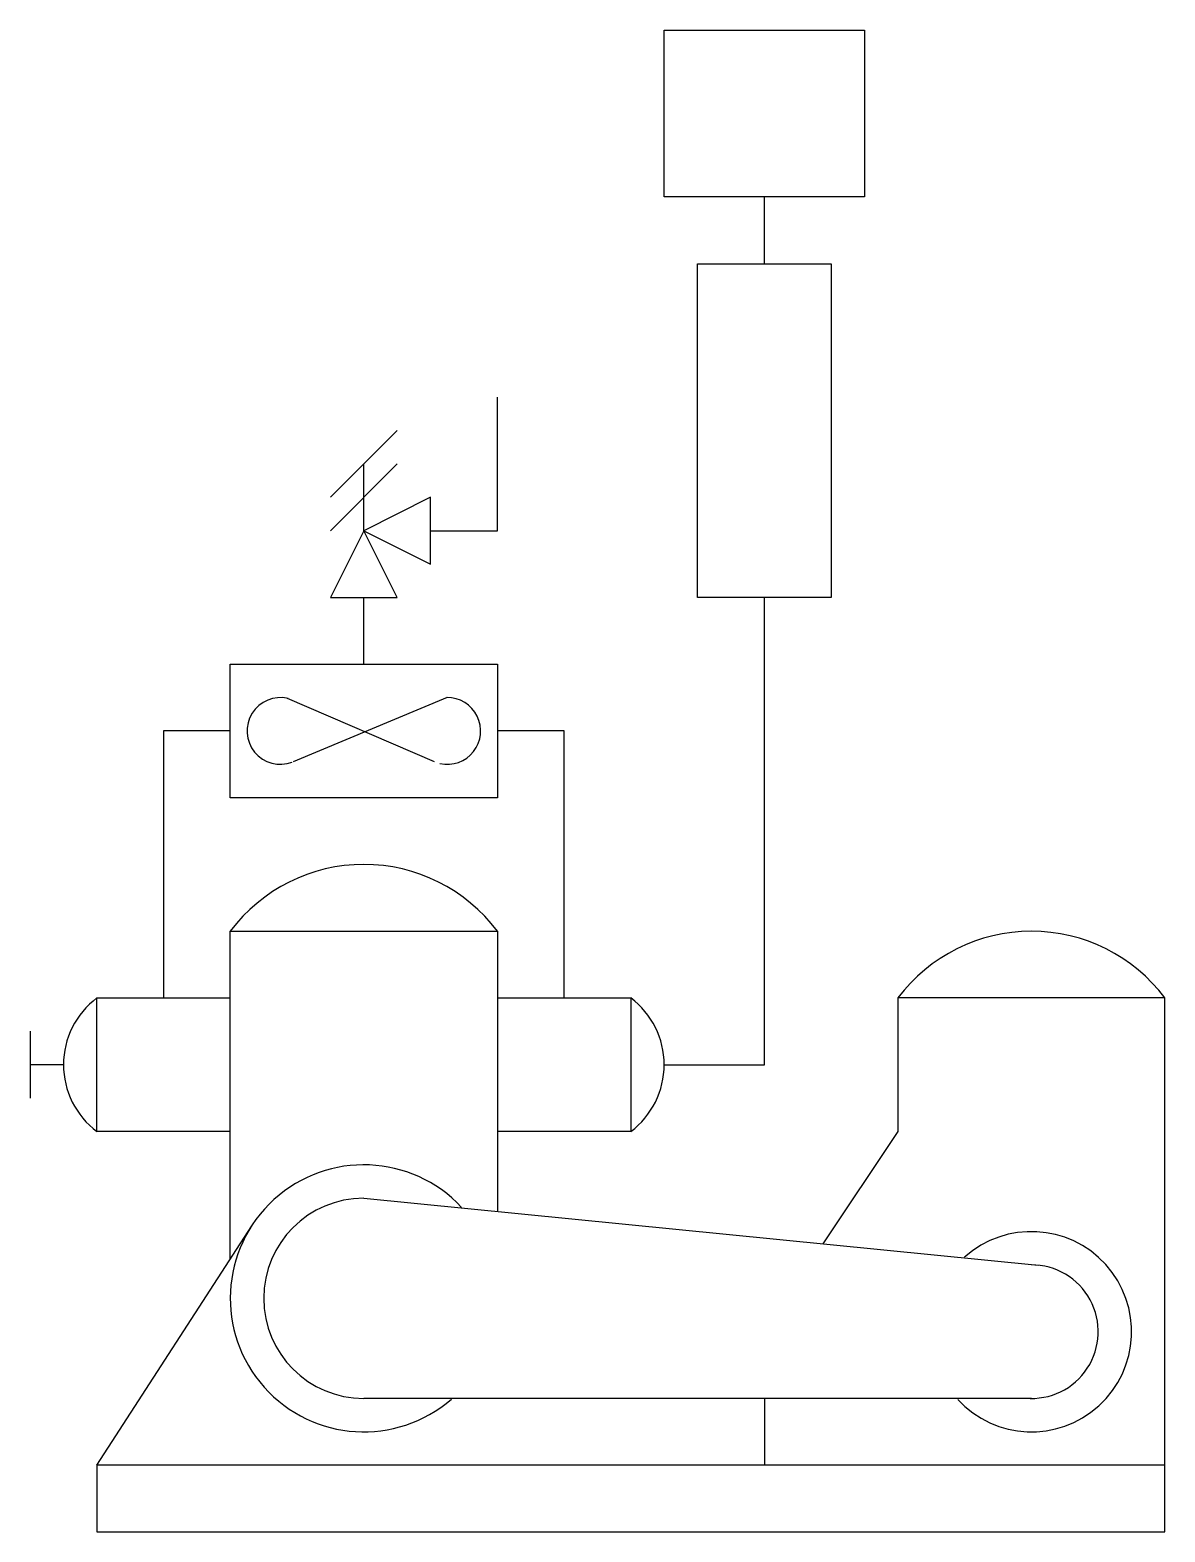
# Model space of a CAD drawing. Extents: x -1.12 to 1, y 0 to 2.81.
import ezdxf

# ---------------------------------------------------------------- set-up
doc = ezdxf.new("R2010")
doc.units = 0
for name, color, linetype in [('1', 1, 'CONTINUOUS'), ('4', 4, 'CONTINUOUS'), ('6', 6, 'CONTINUOUS')]:
    doc.layers.add(name, color=color, linetype=linetype)

# ---------------------------------------------------------------- blocks, each defined once
blk = doc.blocks.new('PID271')
at = {"layer": '1', "color": 0}
blk.add_lwpolyline([(0, 0.0625), (0, -0.0625)], dxfattribs=at)
blk = doc.blocks.new('PID208')
at = {"layer": '1', "color": 0}
for points in [[(0, 0), (0.125, -0.0625), (0.125, 0.0625)], [(-0.0625, -0.125), (0.0625, -0.125), (0, 0)]]:
    blk.add_lwpolyline(points, close=True, dxfattribs=at)
blk = doc.blocks.new('PID257')
at = {"layer": '4', "color": 0}
for points in [[(-0.0625, -0.0625), (0.0625, 0.0625)], [(-0.0625, -0.125), (0.0625, 0)]]:
    blk.add_lwpolyline(points, dxfattribs=at)

msp = doc.modelspace()

# ---------------------------------------------------------------- linework, layer by layer
at = {"layer": '6', "color": 0}
for p, q in [((1, 1), (0.5, 1)), ((0.5, 1), (0.5, 0.75)), ((1, 0.125), (1, 1)), ((0.5, 0.75), (0.3596, 0.5395)), ((0.25, 0.25), (0.25, 0.125))]:
    msp.add_line(p, q, dxfattribs=at)
for points in [[(0.0625, 2.5), (0.0625, 2.8125), (0.4375, 2.8125), (0.4375, 2.5)], [(0.125, 1.75), (0.125, 2.375), (0.375, 2.375), (0.375, 1.75)], [(-0.75, 1.375), (-0.75, 1.625), (-0.25, 1.625), (-0.25, 1.375)], [(-1, 0), (1, 0), (1, 0.125), (-1, 0.125)]]:
    msp.add_lwpolyline(points, close=True, dxfattribs=at)
for points in [[(0.25, 2.375), (0.25, 2.5)], [(-0.375, 1.875), (-0.25, 1.875), (-0.25, 2.125)], [(-0.5, 1.875), (-0.5, 2)], [(-0.5, 1.625), (-0.5, 1.75)], [(0.0625, 0.875), (0.25, 0.875), (0.25, 1.75)], [(-0.6438, 1.5612), (-0.3685, 1.4426)], [(-0.3438, 1.5625), (-0.6322, 1.4423)], [(-0.75, 1.5), (-0.875, 1.5), (-0.875, 1)], [(-0.125, 1), (-0.125, 1.5), (-0.25, 1.5)], [(-0.75, 0.75), (-1, 0.75), (-1, 1), (-0.75, 1)], [(-0.25, 1), (0, 1), (0, 0.75), (-0.25, 0.75)], [(-1.0625, 0.875), (-1.125, 0.875)], [(-0.5, 0.625), (0.7624, 0.4994)], [(-1, 0.125), (-0.7099, 0.5733)], [(0.75, 0.25), (-0.5, 0.25)]]:
    msp.add_lwpolyline(points, dxfattribs=at)
msp.add_lwpolyline([(-0.75, 0.5113), (-0.75, 1.125), (-0.25, 1.125), (-0.25, 0.6001, -2.414214)], format="xyb", dxfattribs=at)
for centre, radius, start, end in [((-0.6562, 1.5), 0.0625, 76.7798, 290.7379), ((-0.3438, 1.5), 0.0625, 257.4169, 90.7614), ((-0.5, 0.9375), 0.3125, 36.8699, 143.1301), ((0.75, 0.8125), 0.3125, 36.8699, 143.1301), ((-0.9062, 0.875), 0.1562, 126.8699, 233.1301), ((-0.0938, 0.875), 0.1562, 306.8699, 53.1301), ((-0.5, 0.4375), 0.25, 42.9512, 311.0558), ((-0.5, 0.4375), 0.1875, 90, 270), ((0.75, 0.375), 0.1875, 222.5812, 131.8648), ((0.75, 0.375), 0.125, 265.0587, 90.2258)]:
    msp.add_arc(centre, radius, start, end, dxfattribs=at)

# ---------------------------------------------------------------- block references
for name, p in [('PID257', (-0.5, 2)), ('PID208', (-0.5, 1.875)), ('PID271', (-1.125, 0.875))]:
    msp.add_blockref(name, p, dxfattribs=at)

doc.saveas('drawing.dxf')
